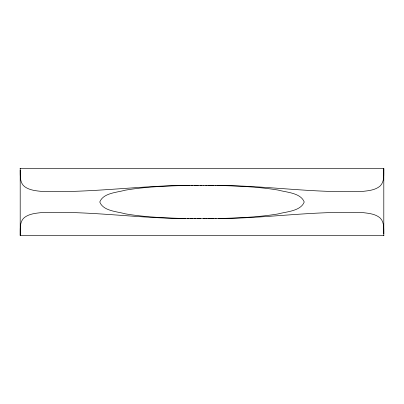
<?xml version="1.0" encoding="UTF-8"?>
<svg xmlns="http://www.w3.org/2000/svg" width="404" height="404" viewBox="0 0 404 404"><rect width="100%" height="100%" fill="white"/><g stroke="black" fill="none" stroke-linecap="round" stroke-linejoin="round"><path stroke-width="0.61" d="M20.2 235.199C20.412 229.285 19.276 221.867 24.346 217.564C29.209 213.802 35.633 213.236 41.541 212.595C90.723 210.792 139.708 218.645 188.905 218.564M20.2 168.801L20.2 168.332L383.8 168.332L383.8 235.668L20.2 235.668L20.2 168.332M383.8 235.668L383.8 235.199M383.8 168.801C383.588 174.629 384.699 181.8 379.932 186.188C375.235 190.087 368.837 190.688 362.999 191.36C314.731 193.359 266.645 185.582 218.372 185.497M182.35 185.567C163.211 186.128 144.001 186.991 125.094 190.213C116.963 192.567 103.328 192.849 99.768 202C103.313 211.161 116.993 211.428 125.099 213.792C144.001 217.009 163.216 217.872 182.35 218.433M218.372 218.503C238.33 218.008 258.363 217.19 278.088 213.933C286.269 211.62 300.687 211.267 304.232 202C300.687 192.733 286.269 192.38 278.088 190.067C258.903 186.895 239.421 186.052 220.013 185.527M182.906 185.542L190.087 185.416M216.736 218.539C265.726 218.564 314.534 210.565 363.514 212.691C369.286 213.388 375.664 214.029 380.199 218.059C384.356 222.124 383.664 228.487 383.8 233.8M215.095 218.564L216.837 218.539M213.453 218.589L215.382 218.564M213.913 218.584L209.504 218.635M191.557 185.396L193.026 185.38M210.974 218.62L212.443 218.604M194.496 185.365L197.455 185.345M208.025 218.65L210.176 218.63M206.545 218.655L208.54 218.645M198.95 185.335C146.768 184.643 94.844 192.94 42.688 191.496C36.517 190.895 29.84 190.415 24.649 186.678C19.645 182.835 20.296 175.821 20.2 170.2M206.904 218.655L203.535 218.67M205.267 218.665L187.163 218.539M198.733 185.335L203.636 185.33M200.465 185.33L201.995 185.33M203.535 185.33L205.267 185.335M200.465 218.67L197.455 218.655M205.05 185.335L206.904 185.345M206.545 185.345L208.54 185.355M208.025 185.35L213.913 185.416M194.496 218.635L195.975 218.65M209.504 185.365L212.443 185.396M193.026 218.62L190.087 218.584M213.453 185.411L215.382 185.436M215.095 185.436L219.69 185.512M216.837 185.461L218.271 185.487M185.729 218.513L182.906 218.458"/></g></svg>
